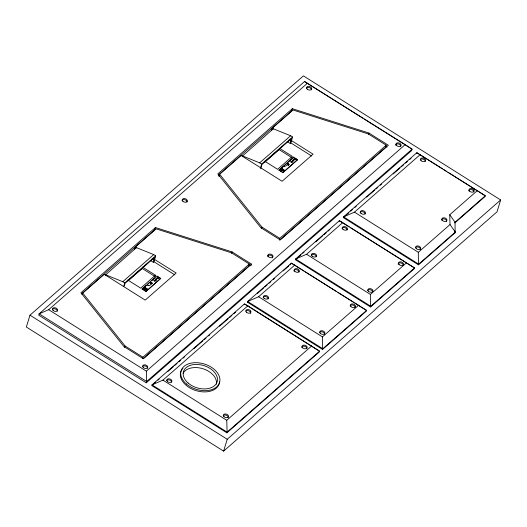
<?xml version="1.0" encoding="UTF-8"?>
<svg xmlns="http://www.w3.org/2000/svg" width="527" height="527" viewBox="0 0 527 527"><rect width="100%" height="100%" fill="white"/><g stroke="black" fill="none" stroke-linecap="round" stroke-linejoin="round"><path stroke-width="0.79" d="M150.426 283.322L151.321 283.098L151.203 284.112M150.577 283.368C152.58 282.485 149.905 286.378 148.476 285.641M151.829 283.467L151.598 282.841L151.065 282.973M150.926 282.88L151.888 282.94L151.499 283.842M287.32 164.477L288.216 164.253L288.223 165.214M287.465 164.523L288.032 164.286L288.131 165.063M288.724 164.622L288.493 163.996L287.959 164.128M288.789 164.832L288.677 163.963L287.821 164.035M143.884 288.756L144.181 289.211M29.973 315.172L26.35 327.036L223.606 451.132L497.027 211.828L500.65 199.964L303.394 75.868L29.973 315.172L227.236 439.274L500.65 199.964M82.284 294.606L82.752 293.084L104.201 274.31L145.195 300.1L176.15 273.012L154.609 259.455M105.367 275.041L136.421 247.624L153.726 254.6L155.709 255.852L153.91 261.728L153.298 262.268L150.294 260.378M134.457 249.495L135.156 247.216L156.137 228.856L231.452 252.802L249.324 264.047L248.625 266.319L143.443 358.38M123.654 286.55L124.754 282.94L155.709 255.852M124.26 286.009L125.116 283.216L154.852 257.196L153.298 262.268M136.421 247.624L136.322 247.947L135.156 247.216M128.028 280.838L142.171 268.454L142.58 267.13M250.99 265.621L251.458 264.099L232.064 251.899L155.439 227.539L154.74 229.818L81.441 293.967M142.106 289.066L143.772 287.399L147.547 290.113L145.972 291.497L142.106 289.066L143.772 287.399M124.596 347.477L125.057 345.962L82.752 293.084M144.161 287.261L156.862 275.944L160.722 278.375L148.028 289.692L144.161 287.261L145.966 285.687M145.972 291.497L147.632 289.83M148.028 289.692L160.722 278.375M143.258 267.551L155.458 275.226L155.05 276.556L142.171 268.454M142.435 358.703L142.903 357.187L249.324 264.047M146.256 382.826L146.664 381.489L146.354 371.16L405.197 144.609L412.074 149.187L411.666 150.524L146.256 382.826L38.715 315.172L39.123 313.835L304.54 81.533L405.197 144.609M218.949 176.519L219.64 174.239L241.096 155.465L282.09 181.255L313.045 154.167L291.503 140.61M242.255 156.196L273.315 128.779L290.621 135.755L292.604 137L290.805 142.883L290.193 143.423L287.189 141.532M231.603 253.421L232.064 251.899M271.352 130.65L272.051 128.371L293.032 110.011L368.347 133.957L386.212 145.202L385.52 147.474L279.718 240.075M260.542 167.705L261.649 164.095L292.604 137M260.694 168.686L262.011 164.371L291.741 138.351L290.193 143.423M273.315 128.779L273.217 129.102L272.051 128.371M292.333 108.694L217.803 173.923L260.832 227.697L280.219 239.897L388.353 145.254L368.959 133.054L292.333 108.694L291.635 110.973L218.336 175.122M279 170.221L280.66 168.554L284.442 171.268L282.861 172.652L279 170.221L280.66 168.554M261.491 228.632L261.952 227.117L219.64 174.239M281.056 168.416L293.756 157.099L297.531 159.813L284.923 170.847L281.056 168.416L293.756 157.099M282.861 172.652L284.527 170.985M284.923 170.847L297.617 159.529M244.238 304.639L244.449 303.941L247.855 305.798L319.579 351.199L319.362 351.898L226.9 432.832L151.776 385.566L151.987 384.868L244.449 303.941L319.579 351.199L227.111 432.133L226.9 432.832M247.44 302.182L247.65 301.484L291.431 263.164L366.561 310.423L366.344 311.121L322.564 349.441L247.44 302.182L249.284 300.561M279.33 239.857L279.797 238.342L386.212 145.202M223.606 451.132L227.236 439.274M295.403 259.706L295.621 259.007L339.401 220.688L414.525 267.947L414.314 268.645L370.527 306.971L295.403 259.706L297.254 258.085M339.184 221.386L339.401 220.688L349.137 226.814M368.492 134.576L368.959 133.054M477.409 190.543L449.755 214.746L455.051 222.249L455.104 232.769L418.451 264.85L343.321 217.585L343.538 216.88L416.844 152.718L485.295 195.78L485.077 196.485L454.834 222.954L455.051 222.249L485.295 195.78L447.957 172.296M322.564 349.441L322.425 336.898L358.663 305.179M416.626 153.429L416.844 152.718L442.423 168.811M370.527 306.971L370.395 294.422L406.633 262.703M418.451 264.85L418.313 252.308L450.018 224.561L449.755 214.746M364.203 119.069L412.074 149.187L146.664 381.489L39.123 313.835L48.675 309.698L307.511 83.154M155.439 227.539L80.908 292.768L123.937 346.542L143.331 358.742L251.458 264.099M105.466 274.719L122.771 281.695L153.726 254.6M242.361 155.873L259.666 162.85L290.621 135.755M264.923 161.993L279.066 149.609L291.945 157.711M155.458 275.226L140.696 288.15L127.817 280.048M147.764 284.112L150.169 282.011M151.967 280.43L154.971 277.801M343.321 217.585L345.172 215.965M346.404 214.891L348.867 212.73M350.718 211.116L352.563 209.496M355.027 207.342L356.259 206.261M366.733 197.098L374.743 190.089M375.975 189.009L377.819 187.395M380.283 185.234L381.515 184.16M393.221 173.917L399.993 167.981M401.225 166.907L403.695 164.747M405.54 163.133L407.391 161.512M409.854 159.358L411.086 158.278M298.486 257.005L300.957 254.851M302.808 253.23L304.039 252.15M315.752 241.893L322.537 235.958M323.769 234.877L326.239 232.717M328.084 231.103L329.935 229.482M153.62 383.946L155.472 382.332M157.935 380.171L159.174 379.091M167.803 371.542L173.35 366.68M174.582 365.606L177.046 363.446M178.897 361.825L180.748 360.211M183.212 358.05L184.443 356.97M193.692 348.881L202.935 340.785M204.173 339.704L206.017 338.09M208.488 335.93L209.72 334.849M219.581 326.22L228.211 318.664M229.443 317.583L231.913 315.429M233.757 313.809L235.609 312.188M257.301 293.546L263.467 288.15M264.706 287.07L267.169 284.909M269.02 283.289L270.871 281.668M273.335 279.514L274.567 278.434M283.203 270.878L288.75 266.016M289.988 264.943L291.431 263.164L303.954 271.036M450.018 224.561L455.315 232.064L418.662 264.146L343.538 216.88L354.473 212.144L420.243 154.582M350.527 227.69L414.525 267.947L370.744 306.266L295.621 259.007L306.562 254.264L342.807 222.546M311.681 345.956L226.762 420.282L227.111 432.133L151.987 384.868L162.935 380.125L247.855 305.798M354.73 302.985L366.561 310.423L322.774 348.742L247.65 301.484L258.599 296.741L294.837 265.022M281.609 170.326L280.759 169.99M144.635 289.224L144.675 288.776M287.426 164.207L288.124 163.772M287.353 164.332L288.407 163.792M287.498 164.417L288.282 163.923M287.926 164.233L288.552 163.857M288.032 164.286L288.677 163.963M285.832 165.886L287.907 164.595M288.124 164.365L288.585 164.075M288.197 164.464L288.783 164.095M288.394 164.536L288.855 164.246M288.256 164.911L288.895 164.404M288.434 164.852L288.895 164.562M288.322 165.122L288.862 164.707M150.531 283.052L151.229 282.617M150.465 283.177L151.368 282.604M150.603 283.262L151.512 282.637M151.032 283.078L151.657 282.703M151.137 283.131L151.598 282.841M151.229 283.21L151.783 282.808M151.308 283.309L151.888 282.94M151.361 283.414L151.822 283.124M151.387 283.533L151.96 283.091M151.387 283.651L152 283.249M151.361 283.757L152.007 283.407M281.253 170.577L280.713 170.234M283.757 166.44L284.152 166.565M144.128 289.369L143.805 289M304.54 81.533L362.82 118.2M443.806 169.687L446.573 171.427M385.58 146.229L386.963 147.099M289.086 140.011L290.891 141.144M290.805 142.883L311.655 156.005M279.475 148.285L292.353 156.381L277.591 169.305L264.712 161.203M295.601 158.594L297.531 159.813M354.473 212.144L418.313 252.308M281.141 168.133L285.008 170.564M282.505 170.056L284.442 171.268M279.086 169.931L282.953 172.362M259.666 162.85L261.649 164.095M306.562 254.264L370.395 294.422M261.952 227.117L279.797 238.342M305.344 271.912L336.648 291.609M338.038 292.478L353.34 302.109M248.685 265.074L250.068 265.944M258.599 296.741L322.425 336.898M152.191 258.856L153.996 259.989M153.91 261.728L174.76 274.85M157.415 276.629L160.636 278.658M144.246 286.978L148.113 289.409M143.68 287.683L147.547 290.113M142.191 288.776L146.058 291.207M122.771 281.695L124.754 282.94M125.057 345.962L142.903 357.187M162.935 380.125L226.762 420.282M48.675 309.698L146.354 371.16M455.058 231.136L455.104 232.769M398.102 264.172A2.648 1.752 17 0 1 400.843 262.953A2.648 1.752 17 0 1 403.254 265.252M420.25 159.872A2.648 1.752 17 0 1 423.201 159.174A2.648 1.752 17 0 1 425.269 161.394M360.112 212.506A2.648 1.752 17 0 1 363.063 211.814A2.648 1.752 17 0 1 365.132 214.028M142.455 366.726A2.648 1.752 17 0 1 145.406 366.028A2.648 1.752 17 0 1 147.474 368.248M155.979 280.1A0.659 0.435 17 0 1 155.432 279.382A0.659 0.435 17 0 1 156.466 279.409A0.659 0.435 17 0 1 156.308 280.107M154.286 281.181A0.659 0.435 17 0 1 154.075 280.555A0.659 0.435 17 0 1 154.905 280.496A0.659 0.435 17 0 1 155.254 281.108M157.079 278.526A0.659 0.435 17 0 1 157.435 277.848A0.659 0.435 17 0 1 158.172 278.552M292.432 161.031A0.659 0.435 17 0 1 292.709 160.353A0.659 0.435 17 0 1 293.559 160.952M290.904 162.006A0.659 0.435 17 0 1 291.583 161.578A0.659 0.435 17 0 1 292.149 162.263A0.659 0.435 17 0 1 291.181 162.336M282.149 169.925A1.061 0.698 17 0 1 281.51 170.82A1.061 0.698 17 0 1 280.193 169.997A1.061 0.698 17 0 1 281.286 169.384M281.912 169.964A0.79 0.527 17 0 1 281.168 170.616A0.79 0.527 17 0 1 280.575 169.681M281.642 169.048A0.79 0.527 17 0 1 281.998 169.951A0.79 0.527 17 0 1 280.733 169.687A0.79 0.527 17 0 1 281.24 168.963M52.555 309.263A2.648 1.752 17 0 1 55.533 309.053A2.648 1.752 17 0 1 57.278 311.161M267.545 256.392A2.648 1.752 17 0 1 270.621 255.259A2.648 1.752 17 0 1 272.564 257.914M293.862 270.97A2.648 1.752 17 0 1 296.602 269.752A2.648 1.752 17 0 1 299.007 272.057M263.164 297.366A2.648 1.752 17 0 1 266.109 296.668A2.648 1.752 17 0 1 268.184 298.888M367.635 290.509A2.648 1.752 17 0 1 370.58 289.817A2.648 1.752 17 0 1 372.655 292.037M285.147 166.321A4.895 1.673 -61.8 0 1 284.863 166.473M284.685 166.545A4.895 1.673 -61.8 0 1 284.29 166.598M281.517 169.114A1.917 0.547 -57.8 0 1 282.979 166.828M283.111 166.716A2.115 0.725 -61.8 0 1 283.526 166.453M342.082 228.441A2.648 1.752 17 0 1 345.027 227.743A2.648 1.752 17 0 1 347.102 229.963M311.253 255.272A2.648 1.752 17 0 1 314.204 254.574A2.648 1.752 17 0 1 316.272 256.794M319.54 332.603A2.648 1.752 17 0 1 322.814 332.023A2.648 1.752 17 0 1 324.428 334.566M182.026 200.471A2.648 1.752 17 0 1 184.977 199.773A2.648 1.752 17 0 1 187.045 201.993M468.701 190.84A2.648 1.752 17 0 1 471.448 189.621A2.648 1.752 17 0 1 473.852 191.92M144.622 287.959A1.917 0.547 -57.8 0 1 144.767 287.577M144.866 287.367A1.917 0.547 -57.8 0 1 146.084 285.674L146.216 285.562A2.115 0.725 -61.8 0 1 146.868 285.285L147.257 285.41A4.895 1.673 -61.8 0 0 148.252 285.166M166.585 380.685A2.648 1.752 17 0 1 169.529 379.987A2.648 1.752 17 0 1 171.604 382.207M143.68 288.526A0.79 0.527 17 0 1 144.905 288.671A0.79 0.527 17 0 1 144.668 289.468M144.075 289.402A0.79 0.527 17 0 1 143.594 288.638M145.254 288.77A1.061 0.698 17 0 1 144.859 289.633A1.061 0.698 17 0 1 143.496 289.218A1.061 0.698 17 0 1 143.647 288.282M144.391 288.229A1.061 0.698 17 0 1 144.655 288.309M144.899 288.427A1.061 0.698 17 0 1 145.103 288.585M245.925 311.062A2.648 1.752 17 0 1 249.212 310.996A2.648 1.752 17 0 1 250.516 313.394M223.165 415.862A2.648 1.752 17 0 1 226.439 415.283A2.648 1.752 17 0 1 228.053 417.819M301.694 347.451A2.648 1.752 17 0 1 304.441 346.232A2.648 1.752 17 0 1 306.846 348.538M350.139 305.825A2.648 1.752 17 0 1 353.083 305.126A2.648 1.752 17 0 1 355.158 307.346M219.528 381.871A20.105 13.294 17 0 1 194.351 390.046A20.105 13.294 17 0 1 182.968 368.274M415.414 247.822A2.648 1.752 17 0 1 418.359 247.123A2.648 1.752 17 0 1 420.434 249.343M441.488 220.121A2.648 1.752 17 0 1 444.564 218.988A2.648 1.752 17 0 1 446.507 221.643M183.132 373.248A17.589 11.634 17 0 1 203.323 368.86A17.589 11.634 17 0 1 216.373 384.223M395.619 145.156A2.648 1.752 17 0 1 398.702 144.023A2.648 1.752 17 0 1 400.639 146.677M306.371 88.292A2.648 1.752 17 0 1 309.323 87.594A2.648 1.752 17 0 1 311.391 89.814M442.443 220.484A2.648 1.752 17 0 0 446.824 220.602A2.648 1.752 17 0 0 443.879 217.776A2.648 1.752 17 0 0 442.443 220.484M421.08 160.669A2.648 1.752 17 0 0 425.46 160.788A2.648 1.752 17 0 0 422.509 157.968A2.648 1.752 17 0 0 421.08 160.669M368.459 291.312A2.648 1.752 17 0 0 372.839 291.424A2.648 1.752 17 0 0 369.895 288.605A2.648 1.752 17 0 0 368.459 291.312M416.238 248.619A2.648 1.752 17 0 0 420.618 248.737A2.648 1.752 17 0 0 417.674 245.911A2.648 1.752 17 0 0 416.238 248.619M399.058 264.528A2.648 1.752 17 0 0 403.438 264.646A2.648 1.752 17 0 0 400.487 261.827A2.648 1.752 17 0 0 399.058 264.528M360.936 213.31A2.648 1.752 17 0 0 365.323 213.422A2.648 1.752 17 0 0 362.372 210.602A2.648 1.752 17 0 0 360.936 213.31M143.278 367.523A2.648 1.752 17 0 0 147.665 367.642A2.648 1.752 17 0 0 144.714 364.822A2.648 1.752 17 0 0 143.278 367.523M155.623 279.593A0.659 0.435 17 0 0 156.717 279.62A0.659 0.435 17 0 0 155.985 278.915A0.659 0.435 17 0 0 155.623 279.593M154.246 280.799A0.659 0.435 17 0 0 155.34 280.825A0.659 0.435 17 0 0 154.602 280.12A0.659 0.435 17 0 0 154.246 280.799M157.165 278.243A0.659 0.435 17 0 0 158.265 278.269A0.659 0.435 17 0 0 157.527 277.564A0.659 0.435 17 0 0 157.165 278.243M293.974 159.681A0.659 0.435 17 0 0 295.067 159.707A0.659 0.435 17 0 0 294.329 159.002A0.659 0.435 17 0 0 293.974 159.681M292.518 160.748A0.659 0.435 17 0 0 293.611 160.775A0.659 0.435 17 0 0 292.874 160.07A0.659 0.435 17 0 0 292.518 160.748M291.141 161.954A0.659 0.435 17 0 0 292.235 161.98A0.659 0.435 17 0 0 291.497 161.275A0.659 0.435 17 0 0 291.141 161.954M294.059 159.398A0.659 0.435 17 0 0 295.153 159.424A0.659 0.435 17 0 0 294.422 158.719A0.659 0.435 17 0 0 294.059 159.398M280.621 169.865A1.061 0.698 17 0 0 282.373 169.911A1.061 0.698 17 0 0 281.194 168.778A1.061 0.698 17 0 0 280.621 169.865M53.082 310.436A2.648 1.752 17 0 0 57.463 310.555A2.648 1.752 17 0 0 54.518 307.728A2.648 1.752 17 0 0 53.082 310.436M263.987 298.163A2.648 1.752 17 0 0 268.368 298.282A2.648 1.752 17 0 0 265.424 295.463A2.648 1.752 17 0 0 263.987 298.163M268.5 256.754A2.648 1.752 17 0 0 272.881 256.873A2.648 1.752 17 0 0 269.929 254.047A2.648 1.752 17 0 0 268.5 256.754M294.81 271.333A2.648 1.752 17 0 0 299.198 271.451A2.648 1.752 17 0 0 296.246 268.625A2.648 1.752 17 0 0 294.81 271.333M307.195 89.089A2.648 1.752 17 0 0 311.582 89.208A2.648 1.752 17 0 0 308.631 86.388A2.648 1.752 17 0 0 307.195 89.089M320.363 333.4A2.648 1.752 17 0 0 324.751 333.519A2.648 1.752 17 0 0 321.799 330.699A2.648 1.752 17 0 0 320.363 333.4M312.076 256.069A2.648 1.752 17 0 0 316.463 256.188A2.648 1.752 17 0 0 313.512 253.368A2.648 1.752 17 0 0 312.076 256.069M342.906 229.238A2.648 1.752 17 0 0 347.293 229.357A2.648 1.752 17 0 0 344.342 226.538A2.648 1.752 17 0 0 342.906 229.238M182.849 201.268A2.648 1.752 17 0 0 187.237 201.386A2.648 1.752 17 0 0 184.285 198.567A2.648 1.752 17 0 0 182.849 201.268M469.656 191.196A2.648 1.752 17 0 0 474.043 191.314A2.648 1.752 17 0 0 471.092 188.495A2.648 1.752 17 0 0 469.656 191.196M302.65 347.813A2.648 1.752 17 0 0 307.037 347.932A2.648 1.752 17 0 0 304.086 345.106A2.648 1.752 17 0 0 302.65 347.813M350.962 306.622A2.648 1.752 17 0 0 355.343 306.74A2.648 1.752 17 0 0 352.398 303.921A2.648 1.752 17 0 0 350.962 306.622M167.408 381.482A2.648 1.752 17 0 0 171.789 381.601A2.648 1.752 17 0 0 168.844 378.781A2.648 1.752 17 0 0 167.408 381.482M143.917 288.618A0.79 0.527 17 0 0 145.235 288.658A0.79 0.527 17 0 0 144.352 287.808A0.79 0.527 17 0 0 143.917 288.618M143.726 288.71A1.061 0.698 17 0 0 145.478 288.756A1.061 0.698 17 0 0 144.299 287.623A1.061 0.698 17 0 0 143.726 288.71M246.452 312.234A2.648 1.752 17 0 0 250.839 312.353A2.648 1.752 17 0 0 247.888 309.527A2.648 1.752 17 0 0 246.452 312.234M223.988 416.659A2.648 1.752 17 0 0 228.375 416.778A2.648 1.752 17 0 0 225.424 413.952A2.648 1.752 17 0 0 223.988 416.659M396.574 145.518A2.648 1.752 17 0 0 400.961 145.636A2.648 1.752 17 0 0 398.01 142.81A2.648 1.752 17 0 0 396.574 145.518M188.139 383.057A17.589 11.634 17 0 0 216.88 382.543A17.589 11.634 17 0 0 195.945 364.421A17.589 11.634 17 0 0 188.139 383.057M186.433 384.005A20.105 13.294 17 0 0 219.265 383.346A20.105 13.294 17 0 0 195.267 362.675A20.105 13.294 17 0 0 186.433 384.005"/></g></svg>
